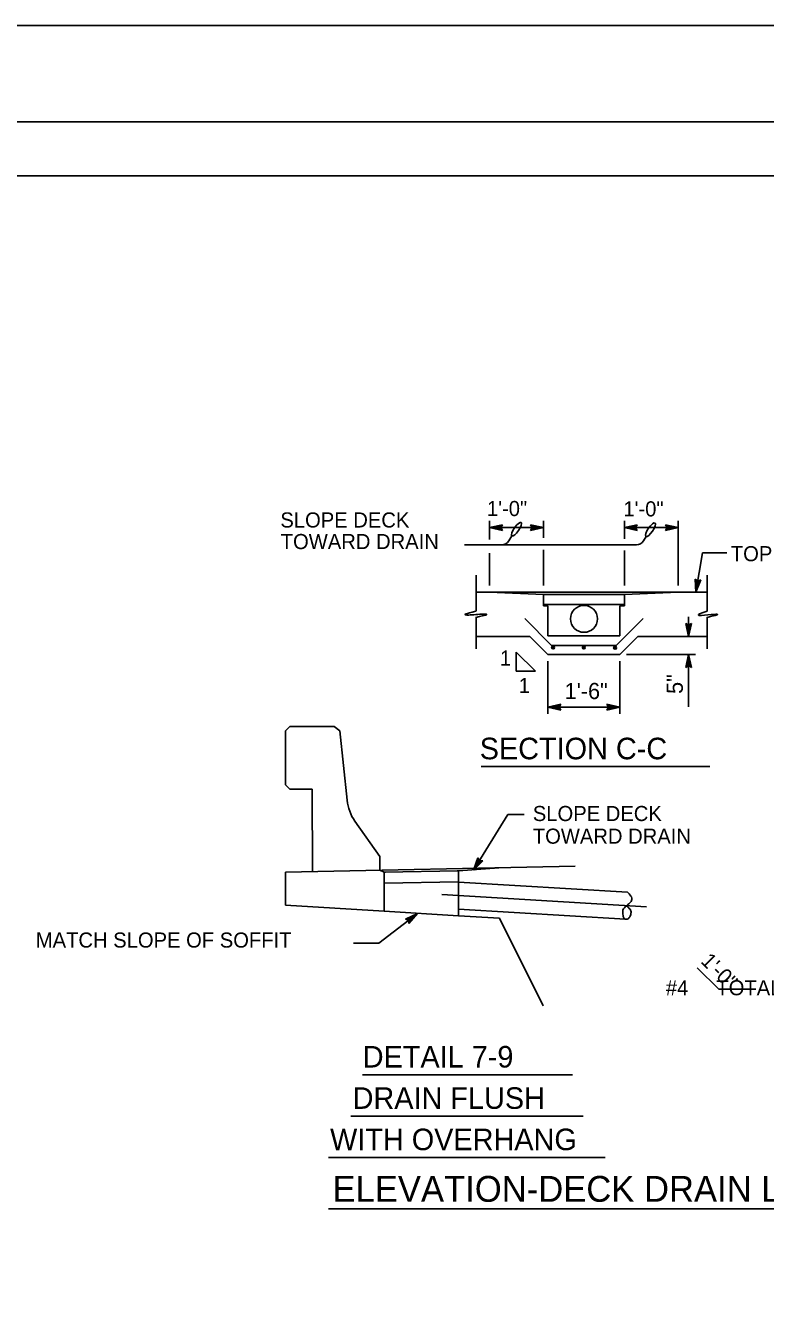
# Model space of a CAD drawing. Extents: x -894 to 866, y -476 to 714.
# Drawn here: x 107 to 450, y 119 to 714 of the extents above; entities that cross this region are included whole.
import ezdxf

# ---------------------------------------------------------------- set-up
doc = ezdxf.new("R2010")
doc.units = 0
for name, color, linetype in [('1 Control', 7, 'Continuous'), ('10 Sheet Format', 7, 'Continuous'), ('56 Stage 3 Anno', 7, 'Continuous'), ('57 Undefined', 7, 'Continuous'), ('60 Nongeo Data', 7, 'Continuous')]:
    doc.layers.add(name, color=color, linetype=linetype)

msp = doc.modelspace()

# ---------------------------------------------------------------- linework, layer by layer
at = {"layer": '1 Control'}
msp.add_line((307.2, 321.52), (307.72, 321.52), dxfattribs=at)
at = {"layer": '10 Sheet Format'}
msp.add_line((-813.45, 643.96), (811.55, 643.96), dxfattribs=at)
for points in [[(-894.04, 713.56), (865.96, 713.56), (865.96, -476.44), (-894.04, -476.44)], [(-863.43, 668.96), (836.57, 668.96), (836.57, -431.04), (-863.43, -431.04)], [(-863.43, 668.96), (836.57, 668.96), (836.57, -431.04), (-863.43, -431.04)]]:
    msp.add_lwpolyline(points, close=True, dxfattribs=at)
at = {"layer": '56 Stage 3 Anno'}
for p, q in [((322.12, 475.28), (322.12, 483.87)), ((322.12, 480.74), (328.12, 482.07)), ((328.12, 482.07), (327.32, 480.74)), ((328.12, 482.07), (328.12, 482.07)), ((341.94, 480.74), (341.14, 482.08)), ((341.14, 482.08), (341.14, 482.08)), ((341.14, 482.08), (347.14, 480.74)), ((347.14, 475.97), (347.14, 483.87)), ((384.66, 475.45), (384.66, 483.87)), ((384.66, 480.74), (390.66, 482.07)), ((390.66, 482.07), (389.86, 480.74)), ((390.66, 482.07), (390.66, 482.07)), ((404.48, 480.74), (403.68, 482.08)), ((403.68, 482.08), (403.68, 482.08)), ((403.68, 482.08), (409.68, 480.74)), ((409.68, 453.86), (409.68, 483.87)), ((328.12, 479.41), (322.12, 480.74)), ((322.12, 480.74), (322.12, 480.74)), ((327.91, 479.76), (323.5, 480.74)), ((323.52, 480.75), (327.89, 481.72)), ((324.89, 480.74), (327.71, 481.37)), ((327.67, 480.12), (324.89, 480.74)), ((326.27, 480.74), (327.48, 481.01)), ((327.5, 480.47), (326.27, 480.74)), ((327.32, 480.74), (328.12, 479.41)), ((328.12, 479.41), (328.12, 479.41)), ((331.09, 474.61), (332.56, 476.9)), ((347.14, 480.74), (341.14, 479.41)), ((341.14, 479.41), (341.94, 480.74)), ((341.14, 479.41), (341.14, 479.41)), ((341.36, 481.73), (345.76, 480.75)), ((345.75, 480.74), (341.37, 479.77)), ((344.38, 480.75), (341.55, 480.12)), ((341.59, 481.37), (344.38, 480.75)), ((341.77, 481.02), (342.99, 480.75)), ((342.99, 480.75), (341.79, 480.48)), ((347.14, 480.74), (347.14, 480.74)), ((390.66, 479.41), (384.66, 480.74)), ((384.66, 480.74), (384.66, 480.74)), ((390.44, 479.76), (386.04, 480.74)), ((386.05, 480.75), (390.43, 481.72)), ((387.42, 480.74), (390.25, 481.37)), ((390.21, 480.12), (387.42, 480.74)), ((388.8, 480.74), (390.01, 481.01)), ((390.03, 480.47), (388.8, 480.74)), ((389.86, 480.74), (390.66, 479.41)), ((390.66, 479.41), (390.66, 479.41)), ((393.55, 474.6), (394.82, 476.6)), ((409.68, 480.74), (403.68, 479.41)), ((403.68, 479.41), (404.48, 480.74)), ((403.68, 479.41), (403.68, 479.41)), ((403.89, 481.73), (408.3, 480.75)), ((408.28, 480.74), (403.91, 479.77)), ((406.91, 480.75), (404.09, 480.12)), ((404.13, 481.37), (406.91, 480.75)), ((404.3, 481.02), (405.53, 480.75)), ((405.53, 480.75), (404.32, 480.48)), ((409.68, 480.74), (409.68, 480.74)), ((347.14, 453.86), (347.14, 470.46)), ((384.66, 453.86), (384.66, 470.12)), ((322.12, 453.86), (322.12, 468.87)), ((417.83, 450.74), (420.88, 469)), ((420.88, 469), (432.25, 469)), ((417.83, 450.74), (417.51, 456.87)), ((417.51, 456.87), (417.51, 456.87)), ((417.51, 456.87), (418.69, 455.86)), ((418.06, 452.11), (417.82, 456.58)), ((420.14, 456.43), (417.83, 450.74)), ((419.75, 456.28), (418.06, 452.1)), ((418.29, 453.46), (418.14, 456.35)), ((419.36, 456.11), (418.29, 453.46)), ((418.52, 454.82), (418.45, 456.06)), ((418.99, 455.99), (418.52, 454.82)), ((418.69, 455.86), (420.14, 456.43)), ((420.14, 456.43), (420.14, 456.43)), ((417.83, 450.74), (417.83, 450.74)), ((414.47, 430.25), (413.14, 436.25)), ((413.14, 436.25), (413.14, 436.25)), ((413.14, 436.25), (414.47, 435.45)), ((414.46, 431.64), (413.5, 436.01)), ((414.47, 433.01), (413.84, 435.84)), ((414.47, 434.39), (414.2, 435.6)), ((414.47, 435.45), (415.81, 436.25)), ((415.81, 436.25), (414.47, 430.25)), ((415.45, 436.03), (414.47, 431.63)), ((415.09, 435.8), (414.47, 433.01)), ((414.75, 435.62), (414.47, 434.39)), ((415.81, 436.25), (415.81, 436.25)), ((414.47, 430.25), (414.47, 430.25)), ((343.39, 414.1), (334.51, 422.98)), ((334.51, 414.1), (334.51, 422.98)), ((349.22, 418.78), (349.22, 394.32)), ((382.57, 418.78), (382.57, 394.32)), ((385.7, 421.9), (417.59, 421.9)), ((413.13, 415.9), (414.47, 421.9)), ((414.47, 416.7), (413.13, 415.9)), ((413.48, 416.12), (414.47, 420.52)), ((413.84, 416.35), (414.47, 419.14)), ((414.19, 416.53), (414.46, 417.76)), ((414.46, 417.76), (414.73, 416.55)), ((414.47, 421.9), (414.47, 421.9)), ((414.47, 421.9), (415.8, 415.9)), ((414.47, 420.51), (415.44, 416.14)), ((414.47, 419.14), (415.09, 416.32)), ((415.8, 415.9), (414.47, 416.7)), ((334.51, 414.1), (343.39, 414.1)), ((413.13, 415.9), (413.13, 415.9)), ((415.8, 415.9), (415.8, 415.9)), ((349.22, 397.44), (355.22, 398.77)), ((355.22, 398.77), (354.42, 397.44)), ((355.22, 398.77), (355.22, 398.77)), ((377.37, 397.44), (376.57, 398.78)), ((376.57, 398.78), (376.57, 398.78)), ((376.57, 398.78), (382.57, 397.44)), ((355.22, 396.1), (349.22, 397.44)), ((349.22, 397.44), (349.22, 397.44)), ((355.01, 396.46), (350.6, 397.44)), ((350.61, 397.45), (354.99, 398.41)), ((351.99, 397.44), (354.81, 398.07)), ((354.77, 396.82), (351.99, 397.44)), ((353.37, 397.44), (354.58, 397.71)), ((354.6, 397.17), (353.37, 397.44)), ((354.42, 397.44), (355.22, 396.1)), ((355.22, 396.1), (355.22, 396.1)), ((382.57, 397.44), (376.57, 396.11)), ((376.57, 396.11), (377.37, 397.44)), ((376.57, 396.11), (376.57, 396.11)), ((376.79, 398.43), (381.19, 397.44)), ((381.18, 397.44), (376.81, 396.47)), ((379.81, 397.45), (376.99, 396.82)), ((377.02, 398.07), (379.81, 397.45)), ((377.2, 397.72), (378.43, 397.45)), ((378.43, 397.45), (377.22, 397.18)), ((382.57, 397.44), (382.57, 397.44)), ((314.75, 321.8), (330.59, 347.63)), ((330.59, 347.63), (338.27, 347.63)), ((314.75, 321.8), (316.75, 327.61)), ((316.75, 327.61), (316.75, 327.61)), ((316.75, 327.61), (317.47, 326.23)), ((319.03, 326.22), (314.75, 321.8)), ((314.75, 321.8), (314.75, 321.8)), ((315.47, 322.99), (316.94, 327.22)), ((318.61, 326.22), (315.47, 322.98)), ((316.2, 324.16), (317.14, 326.89)), ((318.18, 326.21), (316.2, 324.16)), ((316.92, 325.33), (317.32, 326.5)), ((317.8, 326.24), (316.92, 325.33)), ((317.47, 326.23), (319.03, 326.22)), ((319.03, 326.22), (319.03, 326.22)), ((300.06, 310.51), (394.97, 304.79)), ((288.71, 301.73), (270.86, 288.03)), ((283.13, 299.14), (288.71, 301.73)), ((284.58, 298.56), (283.13, 299.14)), ((283.13, 299.14), (283.13, 299.14)), ((283.52, 298.99), (287.61, 300.89)), ((283.92, 298.84), (286.51, 300.05)), ((284.27, 298.68), (285.42, 299.21)), ((284.75, 297.02), (284.58, 298.56)), ((285.42, 299.21), (284.62, 298.26)), ((286.51, 300.05), (284.65, 297.83)), ((287.6, 300.88), (284.72, 297.45)), ((288.71, 301.73), (284.75, 297.02)), ((288.71, 301.73), (288.71, 301.73)), ((284.75, 297.02), (284.75, 297.02))]:
    msp.add_line(p, q, dxfattribs=at)
for points in [[(347.14, 480.74), (322.12, 480.74)], [(384.66, 480.74), (409.68, 480.74)], [(390.3, 472.79), (310.47, 472.79)], [(414.47, 430.25), (414.47, 439.39)], [(414.47, 421.9), (414.47, 397.61)], [(349.22, 397.44), (382.57, 397.44)], [(270.86, 288.03), (259.06, 288.03)]]:
    msp.add_lwpolyline(points, dxfattribs=at)
for centre, end in [((327.78, 476.72), 327.42724), ((390.23, 476.72), 327.36188)]:
    msp.add_arc(centre, 3.94, 270, end, dxfattribs=at)
for centre in [(334.68, 480.01), (396.79, 479.76)]:
    msp.add_ellipse(centre, major_axis=(2.14, 3.09), ratio=0.306414, dxfattribs=at)
at = {"layer": '57 Undefined'}
for p, q in [((318.32, 369.91), (424.22, 369.91)), ((428.4, 266.55), (418.38, 276.57)), ((428.4, 266.55), (445.59, 266.55)), ((263.26, 226.93), (360.68, 226.93)), ((257.81, 207.76), (365.52, 207.76)), ((247.53, 188.59), (375.81, 188.59)), ((247.53, 164.65), (599.1, 164.65))]:
    msp.add_line(p, q, dxfattribs=at)
at = {"layer": '60 Nongeo Data'}
for p, q in [((316.01, 441.94), (316.01, 458.71)), ((423.12, 441.95), (423.12, 458.71)), ((316.01, 450.74), (423.12, 450.74)), ((322.12, 450.74), (347.14, 449.69)), ((347.14, 444.48), (347.14, 449.69)), ((347.14, 449.69), (384.66, 449.69)), ((384.66, 449.69), (409.68, 450.74)), ((384.66, 444.48), (384.66, 449.69)), ((347.14, 445), (384.66, 445)), ((347.14, 444.48), (349.22, 444.48)), ((349.22, 430.56), (349.22, 444.48)), ((382.57, 430.56), (382.57, 444.48)), ((382.57, 444.48), (384.66, 444.48)), ((316.01, 424.46), (316.01, 439.13)), ((350.95, 426.07), (338.44, 438.58)), ((380.85, 426.07), (393.36, 438.58)), ((423.12, 424.46), (423.12, 439.12)), ((316.01, 430.25), (340.88, 430.25)), ((349.22, 421.9), (340.88, 430.25)), ((349.22, 430.56), (382.57, 430.56)), ((382.57, 421.9), (390.92, 430.25)), ((390.92, 430.25), (423.12, 430.25)), ((350.95, 426.07), (380.85, 426.07)), ((349.22, 421.9), (382.57, 421.9)), ((229.55, 388.54), (227.47, 386.45)), ((250.13, 388.54), (229.55, 388.54)), ((252.7, 386.45), (250.13, 388.54)), ((227.47, 386.45), (227.47, 361.44)), ((256.09, 354.29), (252.7, 386.45)), ((227.47, 361.44), (229.55, 359.35)), ((229.55, 359.35), (239.97, 359.35)), ((239.97, 359.35), (239.98, 321.21)), ((271.24, 328.09), (259.74, 344.52)), ((271.24, 321.83), (271.24, 328.09)), ((227.47, 320.96), (361.83, 323.65)), ((273.33, 320.83), (271.24, 321.83)), ((273.33, 320.82), (307.72, 321.51)), ((307.72, 321.52), (326.48, 322.94)), ((307.72, 300.67), (307.72, 321.52)), ((227.47, 305.51), (227.47, 320.96)), ((273.33, 302.75), (273.33, 320.83)), ((273.85, 320.83), (273.33, 320.83)), ((273.33, 315.74), (307.72, 316.43)), ((307.72, 316.31), (386.15, 311.58)), ((227.47, 305.51), (273.33, 302.75)), ((307.72, 303.78), (385.16, 299.11)), ((273.33, 302.75), (307.72, 300.67)), ((307.72, 300.67), (326.73, 299.53)), ((326.73, 299.53), (347.04, 258.92))]:
    msp.add_line(p, q, dxfattribs=at)
for centre, radius in [((365.94, 438.4), 6.25), ((351.58, 425.08), 0.661), ((351.58, 425.08), 0.628), ((351.58, 425.08), 0.595), ((351.58, 425.08), 0.562), ((351.58, 425.08), 0.529), ((351.58, 425.08), 0.496), ((351.58, 425.08), 0.463), ((351.58, 425.08), 0.43), ((351.58, 425.08), 0.397), ((351.58, 425.08), 0.364), ((351.58, 425.08), 0.331), ((351.58, 425.08), 0.298), ((351.58, 425.08), 0.265), ((351.58, 425.08), 0.231), ((351.58, 425.08), 0.198), ((351.58, 425.08), 0.165), ((351.58, 425.08), 0.132), ((365.89, 425.11), 0.661), ((365.89, 425.11), 0.628), ((365.89, 425.11), 0.595), ((365.89, 425.11), 0.562), ((365.89, 425.11), 0.529), ((365.89, 425.11), 0.496), ((365.89, 425.11), 0.463), ((365.89, 425.11), 0.43), ((365.89, 425.11), 0.397), ((365.89, 425.11), 0.364), ((365.89, 425.11), 0.331), ((365.89, 425.11), 0.298), ((365.89, 425.11), 0.265), ((365.89, 425.11), 0.231), ((365.89, 425.11), 0.198), ((365.89, 425.11), 0.165), ((365.89, 425.11), 0.132), ((380.35, 425.02), 0.661), ((380.35, 425.02), 0.628), ((380.35, 425.02), 0.595), ((380.35, 425.02), 0.562), ((380.35, 425.02), 0.529), ((380.35, 425.02), 0.496), ((380.35, 425.02), 0.463), ((380.35, 425.02), 0.43), ((380.35, 425.02), 0.397), ((380.35, 425.02), 0.364), ((380.35, 425.02), 0.331), ((380.35, 425.02), 0.298), ((380.35, 425.02), 0.265), ((380.35, 425.02), 0.231), ((380.35, 425.02), 0.198), ((380.35, 425.02), 0.165), ((380.35, 425.02), 0.132)]:
    msp.add_circle(centre, radius, dxfattribs=at)
msp.add_arc((276.82, 356.47), 20.85, 186.00901, 214.99202, dxfattribs=at)
for points in [[(315.86, 441.91), (313.25, 441.29), (310.64, 440.66), (310.73, 440.42), (310.91, 439.96), (320.76, 440.84), (320.83, 440.42), (320.86, 440.2), (318.36, 439.65), (315.86, 439.1)], [(423, 441.91), (421, 441.23), (419.01, 440.54), (419.03, 440.26), (419.08, 439.66), (427.52, 440.7), (427.8, 440.42), (427.95, 440.26), (425.48, 439.68), (423, 439.1)], [(386.15, 311.58), (387.2, 310.45), (388.22, 309.32), (388.09, 308.27), (387.96, 307.24), (386.7, 306.28), (385.67, 305.32), (384.67, 304.38), (383.88, 303.44), (383.91, 302.05), (383.93, 300.79), (384.61, 299.18), (385.49, 299.08), (386.41, 298.99), (387.54, 300.56), (387.7, 301.82), (387.88, 303.27), (386.78, 304.29), (385.67, 305.32)]]:
    msp.add_open_spline(points, degree=3, dxfattribs=at)

# ---------------------------------------------------------------- texts
at = {"layer": '57 Undefined'}
for s, height, p in [('1\'-0"', 7, (320.94, 486.08)), ('1\'-0"', 7, (384.21, 485.92)), ('SLOPE DECK', 7, (225.15, 480.77)), ('TOWARD DRAIN', 7, (225.31, 470.76)), ('TOP OF DECK', 7, (434.03, 465.12)), ('1', 7, (326.96, 416.72)), ('1', 7, (335.64, 403.95)), ('1\'-6"', 7.5, (356.99, 401.18)), ('SECTION C-C', 10, (317.59, 373.26)), ('SLOPE DECK', 7, (342.21, 344.61)), ('TOWARD DRAIN', 7, (342.21, 334.1)), ('MATCH SLOPE OF SOFFIT', 7, (111.75, 285.91)), ('#4     TOTAL 3', 7, (403.91, 263.78)), ('DETAIL 7-9', 10, (263.36, 230.27)), ('DRAIN FLUSH', 10, (258.66, 211.1)), ('WITH OVERHANG', 10, (248.2, 191.93)), ('ELEVATION-DECK DRAIN LOCATIONS', 12, (249.32, 167.99))]:
    msp.add_text(s, height=height, dxfattribs=at).set_placement(p)
for s, height, rotation, p in [('5"', 7.5, 90, (411.79, 403.58)), ('1\'-0"', 7, 315, (419.67, 279.23))]:
    msp.add_text(s, height=height, rotation=rotation, dxfattribs=at).set_placement(p)

doc.saveas('drawing.dxf')
